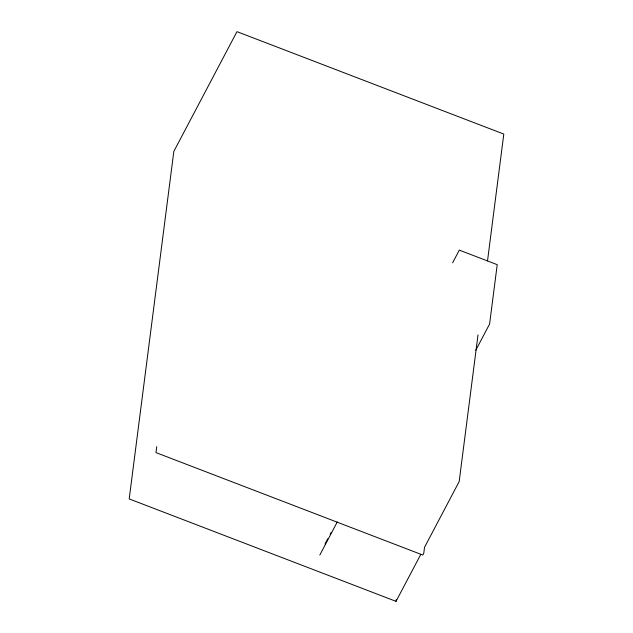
<?xml version="1.0" encoding="UTF-8"?>
<svg xmlns="http://www.w3.org/2000/svg" width="633" height="633" viewBox="0 0 633 633"><rect width="100%" height="100%" fill="white"/><g stroke="black" fill="none" stroke-linecap="round" stroke-linejoin="round"><path stroke-width="0.95" d="M156.739 446.684L155.979 452.611L422.804 555.038L423.77 553.202L424.537 547.284L459.17 481.594L478.01 334.897M487.513 260.899L503.797 134.077L236.971 31.65L173.83 151.406L129.203 498.923L396.029 601.35L396.282 599.396M452.595 262.845L459.313 250.114L497.221 264.665L489.594 324.033L475.81 350.184M325.046 543.976L327.807 538.738M330.109 534.379L331.027 532.638M319.8 555.078L337.27 521.924M396.029 601.35L420.81 554.35"/></g></svg>
